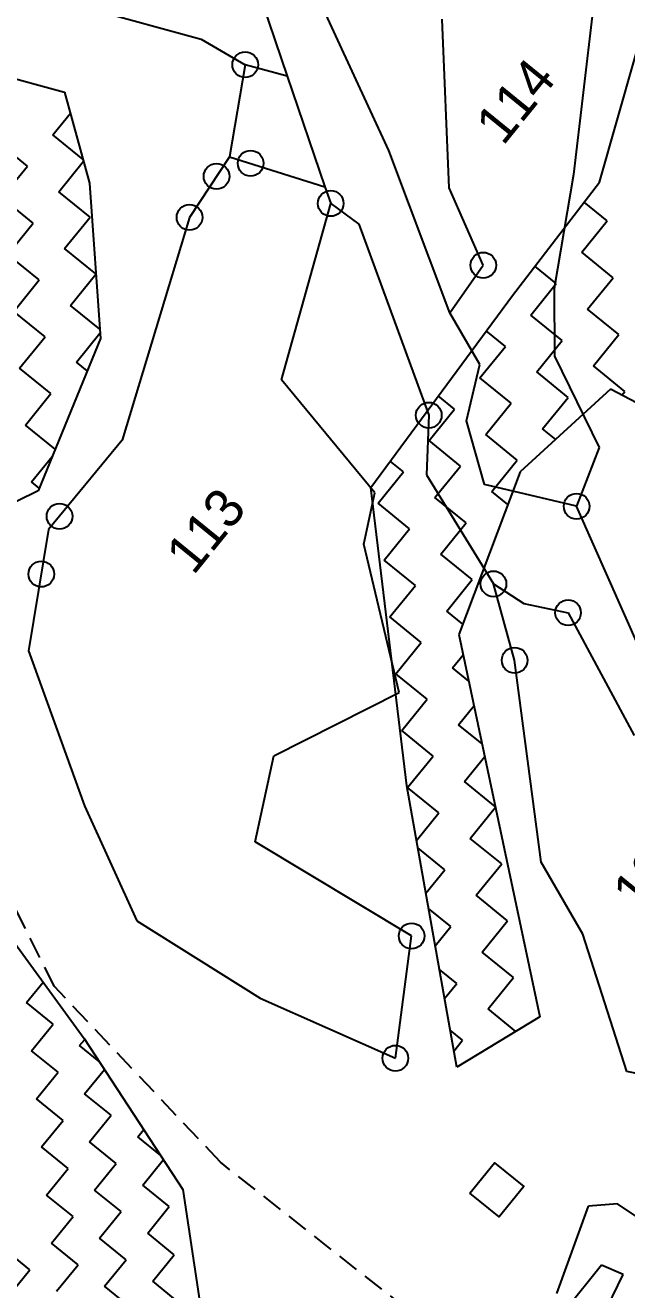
# Model space of a CAD drawing. Header units: metres. Extents: x 303647 to 308666, y 1943822 to 1947889.
# Drawn here: x 306557.5 to 306697.5, y 1945799 to 1946093.2 of the extents above; entities that cross this region are included whole.
import ezdxf

# ---------------------------------------------------------------- set-up
doc = ezdxf.new("R2010")
doc.units = ezdxf.units.M
doc.linetypes.add('DASHED', pattern=[0.75, 0.5, -0.25])
for name, color, linetype in [('LINE_FOOTPATH', 1, 'DASHED'), ('OTHERS', 1, 'Continuous'), ('POLY_HATCH', 12, 'Continuous'), ('POLY_PARCEL', 6, 'Continuous'), ('POLY_ROAD', 30, 'Continuous'), ('TEXT_PARCEL', 7, 'Continuous')]:
    doc.layers.add(name, color=color, linetype=linetype)
doc.styles.add('TEXT_MAP', font='')
doc.styles.get('TEXT_MAP').set_extended_font_data('Kruti Dev 050')

msp = doc.modelspace()

# ---------------------------------------------------------------- linework, layer by layer
for centre in [(306608.73, 1946084.02), (306609.99, 1946061.08), (306602.06, 1946058.03), (306628.63, 1946051.74), (306595.76, 1946048.5), (306664.16, 1946037.37), (306651.46, 1946002.48), (306685.88, 1945981.29), (306565.51, 1945978.96), (306561.25, 1945965.52), (306666.52, 1945963.24), (306683.89, 1945956.53), (306671.45, 1945945.46), (306647.47, 1945881.33), (306643.69, 1945852.9)]:
    msp.add_circle(centre, 2.99)
at = {"layer": 'LINE_FOOTPATH', "ltscale": 10}
for p, q in [((306564.27, 1945869.62), (306545.83, 1945906.68)), ((306602.98, 1945828.69), (306564.27, 1945869.62)), ((306658.24, 1945785.23), (306602.98, 1945828.69))]:
    msp.add_line(p, q, dxfattribs=at)
at = {"layer": 'OTHERS'}
msp.add_lwpolyline([(306661.02, 1945821.53), (306666.74, 1945828.57), (306673.56, 1945823.03), (306667.84, 1945815.99)], close=True, dxfattribs=at)
at = {"layer": 'POLY_HATCH'}
for p, q in [((306691.24, 1946056.72), (306707.25, 1946112.94)), ((306544.21, 1946083.78), (306566.66, 1946077.64)), ((306566.66, 1946077.64), (306572.49, 1946056.43)), ((306572.49, 1946056.43), (306575.01, 1946020.33)), ((306670.93, 1946030.35), (306691.24, 1946056.72)), ((306637.97, 1945985.69), (306670.93, 1946030.35)), ((306575.01, 1946020.33), (306560.49, 1945984.87)), ((306693.79, 1946008.5), (306672.75, 1945989.33)), ((306720.71, 1945994.34), (306693.79, 1946008.5)), ((306672.75, 1945989.33), (306658.47, 1945951.47)), ((306646.35, 1945916.26), (306637.97, 1945985.69)), ((306560.49, 1945984.87), (306533.67, 1945971.83)), ((306658.47, 1945951.47), (306677.35, 1945862.53)), ((306657.96, 1945850.81), (306646.35, 1945916.26)), ((306545.79, 1945892.42), (306571.22, 1945857.5)), ((306677.35, 1945862.53), (306657.96, 1945850.81)), ((306571.22, 1945857.5), (306594.24, 1945822.33)), ((306594.24, 1945822.33), (306598.16, 1945796.07))]:
    msp.add_line(p, q, dxfattribs=at)
at = {"layer": 'POLY_HATCH', "linetype": 'Continuous'}
for p, q in [((306566.69, 1946077.56), (306566.55, 1946077.67)), ((306563.94, 1946067.68), (306568.02, 1946072.71)), ((306558.02, 1946060.38), (306550.72, 1946066.31)), ((306570.97, 1946061.98), (306563.94, 1946067.68)), ((306552.09, 1946053.09), (306558.02, 1946060.38)), ((306565.32, 1946054.46), (306571.08, 1946061.56)), ((306572.61, 1946048.53), (306565.32, 1946054.46)), ((306559.39, 1946047.16), (306552.09, 1946053.09)), ((306692.99, 1946047.67), (306687.63, 1946052.03)), ((306566.69, 1946041.24), (306572.61, 1946048.53)), ((306687.07, 1946040.37), (306692.99, 1946047.67)), ((306553.47, 1946039.86), (306559.39, 1946047.16)), ((306560.76, 1946033.94), (306553.47, 1946039.86)), ((306573.96, 1946035.33), (306566.69, 1946041.24)), ((306694.37, 1946034.45), (306687.07, 1946040.37)), ((306681.14, 1946033.08), (306676.15, 1946037.13)), ((306554.84, 1946026.64), (306560.76, 1946033.94)), ((306568.06, 1946028.01), (306573.96, 1946035.28)), ((306675.22, 1946025.78), (306681.14, 1946033.08)), ((306688.44, 1946027.15), (306694.37, 1946034.45)), ((306574.86, 1946022.5), (306568.06, 1946028.01)), ((306695.74, 1946021.23), (306688.44, 1946027.15)), ((306562.14, 1946020.72), (306554.84, 1946026.64)), ((306682.52, 1946019.85), (306675.22, 1946025.78)), ((306569.44, 1946014.79), (306574.92, 1946021.55)), ((306669.29, 1946018.48), (306664.84, 1946022.1)), ((306689.82, 1946013.93), (306695.74, 1946021.23)), ((306556.21, 1946013.42), (306562.14, 1946020.72)), ((306663.37, 1946011.18), (306669.29, 1946018.48)), ((306676.59, 1946012.56), (306682.52, 1946019.85)), ((306563.51, 1946007.49), (306556.21, 1946013.42)), ((306571.91, 1946012.78), (306569.44, 1946014.79)), ((306683.89, 1946006.63), (306676.59, 1946012.56)), ((306697.11, 1946008), (306689.82, 1946013.93)), ((306670.67, 1946005.26), (306663.37, 1946011.18)), ((306557.59, 1946000.19), (306563.51, 1946007.49)), ((306657.44, 1946003.88), (306653.66, 1946006.95)), ((306677.97, 1945999.33), (306683.89, 1946006.63)), ((306696.4, 1946007.13), (306697.11, 1946008)), ((306651.52, 1945996.59), (306657.44, 1946003.88)), ((306664.74, 1945997.96), (306670.67, 1946005.26)), ((306564.47, 1945994.6), (306557.59, 1946000.19)), ((306672.04, 1945992.03), (306664.74, 1945997.96)), ((306681.01, 1945996.86), (306677.97, 1945999.33)), ((306658.82, 1945990.66), (306651.52, 1945996.59)), ((306558.96, 1945986.97), (306563.78, 1945992.9)), ((306645.6, 1945989.29), (306642.49, 1945991.81)), ((306666.12, 1945984.74), (306672.04, 1945992.03)), ((306639.67, 1945981.99), (306645.6, 1945989.29)), ((306652.89, 1945983.36), (306658.82, 1945990.66)), ((306560.75, 1945985.52), (306558.96, 1945986.97)), ((306660.19, 1945977.44), (306652.89, 1945983.36)), ((306669.87, 1945981.69), (306666.12, 1945984.74)), ((306646.97, 1945976.06), (306639.67, 1945981.99)), ((306654.27, 1945970.14), (306660.19, 1945977.44)), ((306641.04, 1945968.77), (306646.97, 1945976.06)), ((306648.34, 1945962.84), (306641.04, 1945968.77)), ((306661.57, 1945964.22), (306654.27, 1945970.14)), ((306642.42, 1945955.54), (306648.34, 1945962.84)), ((306655.64, 1945956.92), (306661.57, 1945964.22)), ((306659.38, 1945953.88), (306655.64, 1945956.92)), ((306649.72, 1945949.62), (306642.42, 1945955.54)), ((306643.79, 1945942.32), (306649.72, 1945949.62)), ((306657.01, 1945943.69), (306659.48, 1945946.73)), ((306651.09, 1945936.4), (306643.79, 1945942.32)), ((306660.77, 1945940.64), (306657.01, 1945943.69)), ((306645.16, 1945929.1), (306651.09, 1945936.4)), ((306658.39, 1945930.47), (306661.99, 1945934.91)), ((306663.88, 1945926.01), (306658.39, 1945930.47)), ((306652.46, 1945923.17), (306645.16, 1945929.1)), ((306646.54, 1945915.88), (306652.46, 1945923.17)), ((306659.76, 1945917.25), (306664.5, 1945923.09)), ((306653.84, 1945909.95), (306646.54, 1945915.88)), ((306666.98, 1945911.39), (306659.76, 1945917.25)), ((306648.61, 1945903.52), (306653.84, 1945909.95)), ((306661.13, 1945904.03), (306667.01, 1945911.26)), ((306668.43, 1945898.1), (306661.13, 1945904.03)), ((306655.21, 1945896.73), (306648.91, 1945901.84)), ((306662.51, 1945890.8), (306668.43, 1945898.1)), ((306650.78, 1945891.28), (306655.21, 1945896.73)), ((306669.81, 1945884.88), (306662.51, 1945890.8)), ((306656.58, 1945883.5), (306651.42, 1945887.7)), ((306652.95, 1945879.03), (306656.58, 1945883.5)), ((306663.88, 1945877.58), (306669.81, 1945884.88)), ((306671.18, 1945871.66), (306663.88, 1945877.58)), ((306657.96, 1945870.28), (306653.93, 1945873.55)), ((306665.26, 1945864.36), (306671.18, 1945871.66)), ((306557.82, 1945865.85), (306561.68, 1945870.6)), ((306655.13, 1945866.79), (306657.96, 1945870.28)), ((306564, 1945860.83), (306557.82, 1945865.85)), ((306671.71, 1945859.12), (306665.26, 1945864.36)), ((306558.98, 1945854.65), (306564, 1945860.83)), ((306659.33, 1945857.06), (306656.43, 1945859.41)), ((306570.18, 1945855.82), (306571.36, 1945857.28)), ((306657.3, 1945854.55), (306659.33, 1945857.06)), ((306565.16, 1945849.64), (306558.98, 1945854.65)), ((306574.74, 1945852.11), (306570.18, 1945855.82)), ((306571.34, 1945844.62), (306575.94, 1945850.29)), ((306560.15, 1945843.46), (306565.16, 1945849.64)), ((306577.52, 1945839.61), (306571.34, 1945844.62)), ((306566.32, 1945838.44), (306560.15, 1945843.46)), ((306572.5, 1945833.43), (306577.52, 1945839.61)), ((306561.31, 1945832.26), (306566.32, 1945838.44)), ((306583.7, 1945834.59), (306585.09, 1945836.3)), ((306578.68, 1945828.41), (306572.5, 1945833.43)), ((306589.06, 1945830.23), (306583.7, 1945834.59)), ((306567.49, 1945827.25), (306561.31, 1945832.26)), ((306562.47, 1945821.07), (306567.49, 1945827.25)), ((306573.67, 1945822.23), (306578.68, 1945828.41)), ((306584.86, 1945823.39), (306589.67, 1945829.31)), ((306568.65, 1945816.05), (306562.47, 1945821.07)), ((306579.85, 1945817.22), (306573.67, 1945822.23)), ((306591.04, 1945818.38), (306584.86, 1945823.39)), ((306586.02, 1945812.2), (306591.04, 1945818.38)), ((306563.63, 1945809.87), (306568.65, 1945816.05)), ((306574.83, 1945811.04), (306579.85, 1945817.22)), ((306592.2, 1945807.18), (306586.02, 1945812.2)), ((306569.81, 1945804.86), (306563.63, 1945809.87)), ((306581.01, 1945806.02), (306574.83, 1945811.04)), ((306558.62, 1945803.69), (306552.44, 1945808.71)), ((306587.19, 1945801), (306592.2, 1945807.18)), ((306553.6, 1945797.51), (306558.62, 1945803.69)), ((306564.8, 1945798.68), (306569.81, 1945804.86)), ((306575.99, 1945799.84), (306581.01, 1945806.02)), ((306593.37, 1945795.99), (306587.19, 1945801)), ((306582.17, 1945794.82), (306575.99, 1945799.84))]:
    msp.add_line(p, q, dxfattribs=at)
at = {"layer": 'POLY_PARCEL'}
for p, q in [((306572.94, 1946096.93), (306598.48, 1946089.96)), ((306656.19, 1946055.41), (306654.54, 1946094.59)), ((306689.68, 1946096.66), (306685.12, 1946058.44)), ((306598.48, 1946089.96), (306608.73, 1946084.02)), ((306608.73, 1946084.02), (306605.1, 1946062.62)), ((306618.52, 1946081.38), (306608.73, 1946084.02)), ((306605.1, 1946062.62), (306595.76, 1946048.5)), ((306605.1, 1946062.62), (306627.3, 1946055.64)), ((306685.12, 1946058.44), (306680.68, 1946031.92)), ((306664.16, 1946037.37), (306656.19, 1946055.41)), ((306617.17, 1946010.74), (306628.63, 1946051.74)), ((306595.76, 1946048.5), (306580.09, 1945996.64)), ((306656.39, 1946026.3), (306664.16, 1946037.37)), ((306680.68, 1946031.92), (306680.7, 1946016.24)), ((306680.7, 1946016.24), (306691.14, 1945994.99)), ((306638.87, 1945984.39), (306617.17, 1946010.74)), ((306580.09, 1945996.64), (306562.96, 1945975.87)), ((306691.14, 1945994.99), (306685.88, 1945981.29)), ((306636.31, 1945972.44), (306638.87, 1945984.39)), ((306562.96, 1945975.87), (306558.29, 1945947.64)), ((306644.54, 1945937.97), (306636.31, 1945972.44)), ((306671.45, 1945945.46), (306666.52, 1945963.24)), ((306558.29, 1945947.64), (306571.35, 1945911.63)), ((306677.63, 1945898.52), (306671.45, 1945945.46)), ((306615.4, 1945923.24), (306644.54, 1945937.97)), ((306611.05, 1945903.22), (306615.4, 1945923.24)), ((306571.35, 1945911.63), (306583.46, 1945884.86)), ((306647.47, 1945881.33), (306611.05, 1945903.22)), ((306687.34, 1945881.72), (306677.63, 1945898.52)), ((306583.46, 1945884.86), (306612.18, 1945866.84)), ((306643.69, 1945852.9), (306647.47, 1945881.33)), ((306697.54, 1945849.82), (306687.34, 1945881.72)), ((306612.18, 1945866.84), (306643.69, 1945852.9)), ((306720.89, 1945845.08), (306697.54, 1945849.82))]:
    msp.add_line(p, q, dxfattribs=at)
at = {"layer": 'POLY_ROAD'}
for p, q in [((306642.2, 1946064.04), (306605.89, 1946142.32)), ((306612.85, 1946098.01), (306618.52, 1946081.38)), ((306618.52, 1946081.38), (306627.3, 1946055.64)), ((306656.39, 1946026.3), (306642.2, 1946064.04)), ((306627.3, 1946055.64), (306628.63, 1946051.74)), ((306628.63, 1946051.74), (306635.16, 1946046.92)), ((306635.16, 1946046.92), (306651.46, 1946002.48)), ((306663.31, 1946014.24), (306656.39, 1946026.3)), ((306660.23, 1946001.14), (306663.31, 1946014.24)), ((306651.46, 1946002.48), (306650.95, 1945988.58)), ((306664.42, 1945986.32), (306660.23, 1946001.14)), ((306650.95, 1945988.58), (306666.52, 1945963.24)), ((306685.88, 1945981.29), (306664.42, 1945986.32)), ((306710.41, 1945925.82), (306685.88, 1945981.29)), ((306666.52, 1945963.24), (306673.56, 1945958.65)), ((306673.56, 1945958.65), (306683.89, 1945956.53)), ((306683.89, 1945956.53), (306699.26, 1945927.97)), ((306681.31, 1945798.13), (306688.68, 1945818.48)), ((306695.41, 1945819.02), (306688.68, 1945818.48)), ((306705.98, 1945811.89), (306695.41, 1945819.02)), ((306691.68, 1945804.78), (306683.22, 1945794.18)), ((306696.68, 1945802.59), (306691.68, 1945804.78)), ((306689.98, 1945788.83), (306696.68, 1945802.59))]:
    msp.add_line(p, q, dxfattribs=at)

# ---------------------------------------------------------------- texts
at = {"layer": 'TEXT_PARCEL', "style": 'TEXT_MAP'}
for s, p in [('114', (306668.76, 1946064.95)), ('113', (306596.66, 1945965.03)), ('121', (306700.6, 1945886.53))]:
    msp.add_text(s, height=9.024, rotation=50.9303, dxfattribs=at).set_placement(p)

doc.saveas('drawing.dxf')
